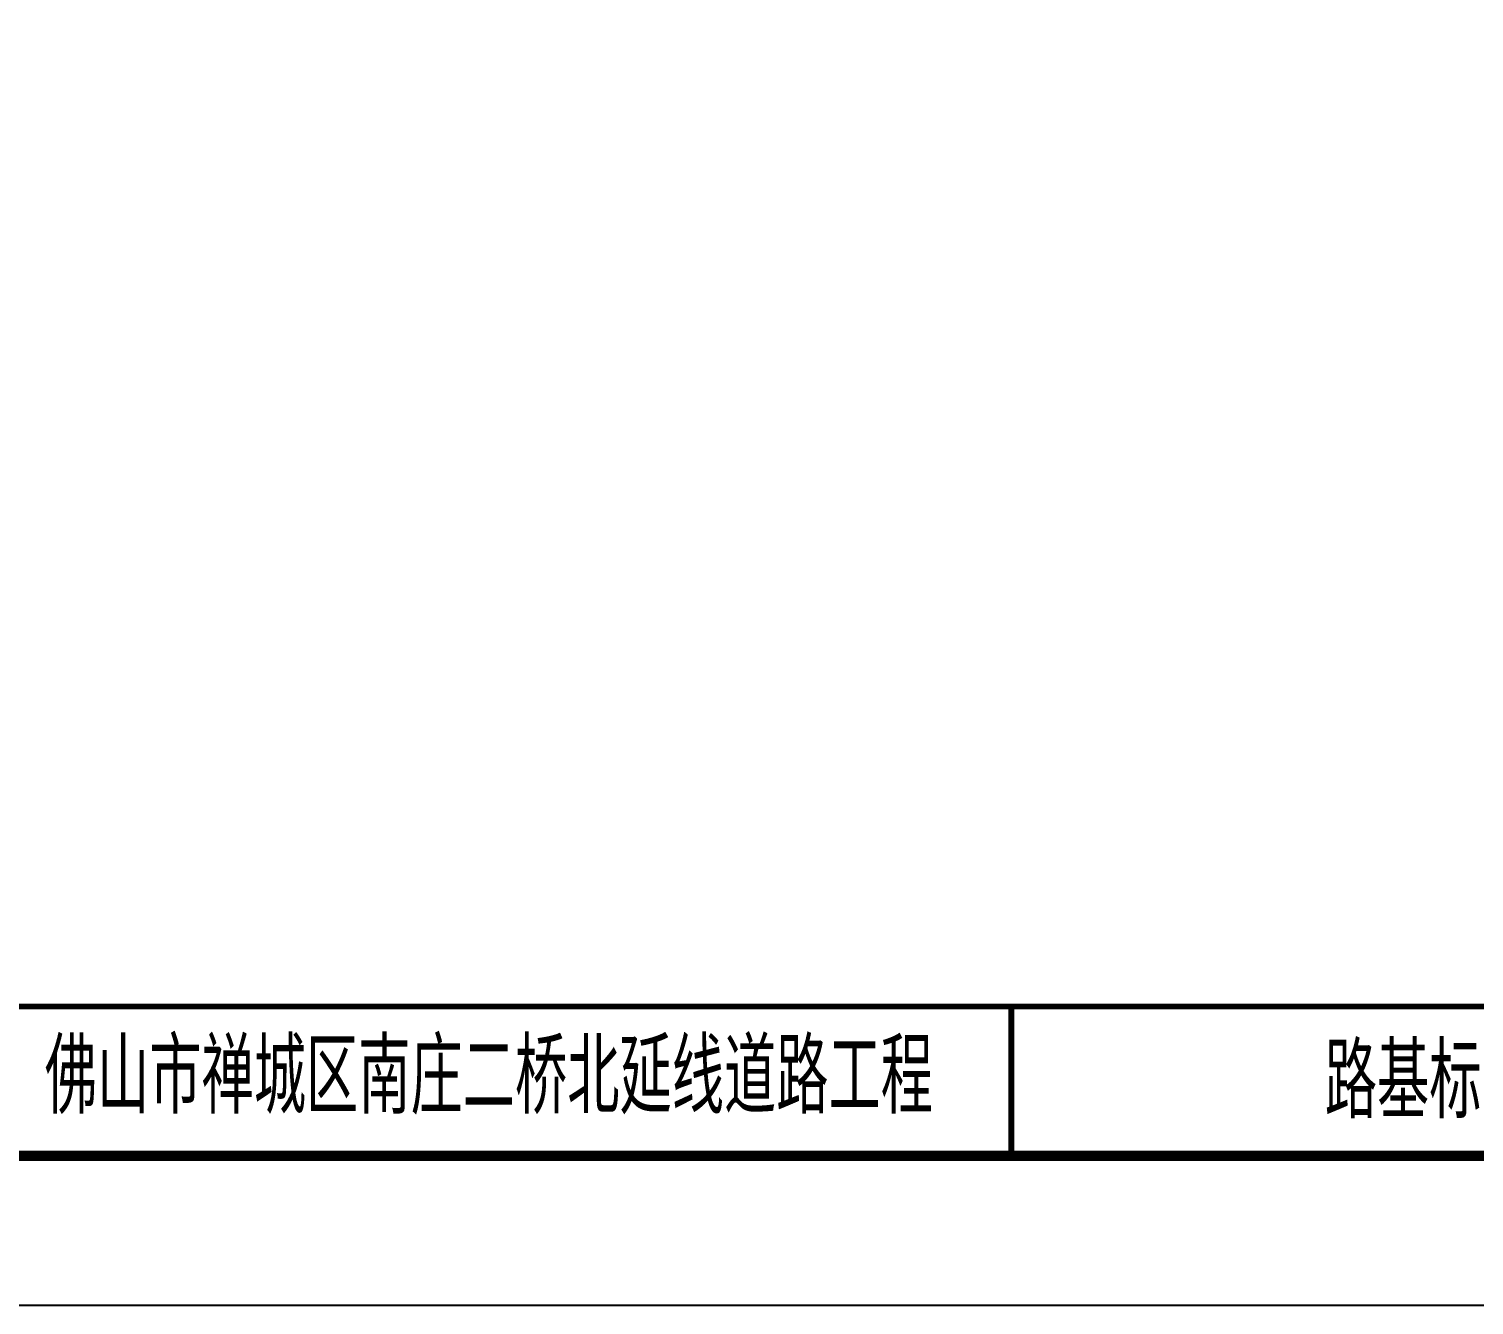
# Model space of a CAD drawing. Extents: x -1568 to -728, y -1287 to -990.
# Drawn here: x -1049 to -952.2, y -1286.8 to -1201.3 of the extents above; entities that cross this region are included whole.
import ezdxf
from ezdxf.enums import TextEntityAlignment as Align

# ---------------------------------------------------------------- set-up
doc = ezdxf.new("R2010")
doc.units = 0
doc.header["$LTSCALE"] = 5
doc.layers.get('0').update_dxf_attribs({"linetype": 'CONTINUOUS'})
doc.layers.add('图框', color=7, linetype='CONTINUOUS')
doc.styles.get("Standard").update_dxf_attribs({"font": 'simplex1.shx', "width": 0.7, "bigfont": 'hztxt.shx'})

# ---------------------------------------------------------------- blocks, each defined once
blk = doc.blocks.new('series')
at = {"width": 0.75}
for tag, height, p in [('页码', 4, (-35, -19)), ('图名', 5, (-220, -282)), ('图号', 5, (-20, -282))]:
    blk.add_attdef(tag, text='', height=height, dxfattribs=at).set_placement(p, align=Align.MIDDLE_CENTER)

msp = doc.modelspace()

# ---------------------------------------------------------------- linework, layer by layer
msp.add_lwpolyline([(-728.20035, -1286.82642), (-728.20035, -989.82642), (-1148.20035, -989.82642), (-1148.20035, -1286.82642)], close=True)
msp.add_lwpolyline([(-728.20035, -1286.82642), (-728.20035, -989.82642), (-1148.20035, -989.82642), (-1148.20035, -1286.82642)], close=True)
at = {"layer": '图框'}
for points, const_width in [([(-738.20035, -999.82642), (-1118.20035, -999.82642), (-1118.20035, -1276.82642), (-738.20035, -1276.82642), (-738.20035, -999.82642)], 0.7), ([(-1118.20035, -1266.82642), (-738.20035, -1266.82642)], 0.4), ([(-983.20035, -1276.82642), (-983.20035, -1266.82642)], 0.4)]:
    msp.add_lwpolyline(points, dxfattribs=dict(at, const_width=const_width))

# ---------------------------------------------------------------- block references
ref = msp.add_blockref('series', (-728.20035, -989.82642), dxfattribs=at)
ref.add_attrib('图名', '路基标准横断面图', dxfattribs={"layer": '0', "height": 5, "width": 0.7}).set_placement((-948.20035, -1271.82642), align=Align.MIDDLE_CENTER)

# ---------------------------------------------------------------- texts
at = {"layer": '图框', "width": 0.7}
msp.add_text('佛山市禅城区南庄二桥北延线道路工程', height=5, dxfattribs=at).set_placement((-1018.20035, -1271.51172), align=Align.MIDDLE_CENTER)

doc.saveas('drawing.dxf')
